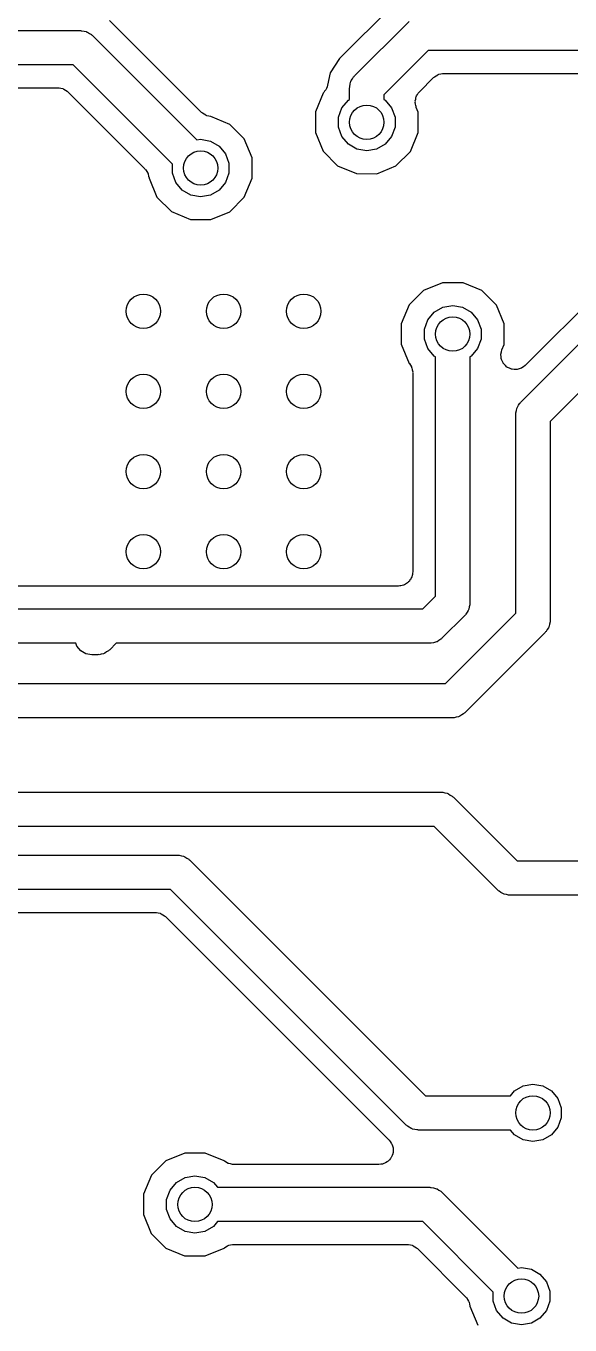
# Model space of a CAD drawing. Extents: x 76 to 124, y -113.7 to -66.
# Drawn here: x 101.58 to 106.32, y -87.45 to -76.11 of the extents above; entities that cross this region are included whole.
import ezdxf

# ---------------------------------------------------------------- set-up
doc = ezdxf.new("R2010")
doc.units = 0
doc.header["$MEASUREMENT"] = 0
doc.layers.add('BLACK', color=7, linetype='CONTINUOUS')

msp = doc.modelspace()

# ---------------------------------------------------------------- linework, layer by layer
at = {"layer": 'Black'}
for p, q in [((104.77, -75.9369), (104.312, -76.3945)), ((103.108, -76.8645), (102.305, -76.0619)), ((104.444, -76.5439), (104.919, -76.0689)), ((98.475, -76.15), (102.05, -76.15)), ((102.05, -76.15), (102.057, -76.1511)), ((102.057, -76.1511), (102.063, -76.1506)), ((102.063, -76.1506), (102.082, -76.1556)), ((102.082, -76.1556), (102.101, -76.159)), ((102.101, -76.159), (102.107, -76.1623)), ((102.107, -76.1623), (102.113, -76.1641)), ((102.113, -76.1641), (102.129, -76.1753)), ((102.129, -76.1753), (102.146, -76.1851)), ((102.146, -76.1851), (102.151, -76.1901)), ((102.151, -76.1901), (102.156, -76.1939)), ((102.156, -76.1939), (103.067, -77.1049)), ((105.087, -76.325), (104.7, -76.7121)), ((107.65, -76.325), (105.087, -76.325)), ((101.988, -76.45), (98.5371, -76.45)), ((102.853, -77.315), (101.988, -76.45)), ((104.312, -76.3945), (104.23, -76.5174)), ((104.23, -76.5174), (104.208, -76.6271)), ((104.425, -76.5706), (104.435, -76.5536)), ((104.435, -76.5536), (104.44, -76.5493)), ((104.44, -76.5493), (104.444, -76.5439)), ((105.009, -76.6842), (105.133, -76.5606)), ((105.133, -76.5606), (105.137, -76.5575)), ((105.137, -76.5575), (105.141, -76.5532)), ((105.141, -76.5532), (105.155, -76.5451)), ((105.155, -76.5451), (105.169, -76.5357)), ((105.169, -76.5357), (105.174, -76.5343)), ((105.174, -76.5343), (105.179, -76.5315)), ((105.179, -76.5315), (105.195, -76.5287)), ((105.195, -76.5287), (105.21, -76.5245)), ((105.21, -76.5245), (105.216, -76.525)), ((105.216, -76.525), (105.221, -76.524)), ((105.221, -76.524), (108.363, -76.524)), ((98.6713, -76.649), (101.854, -76.649)), ((101.854, -76.649), (101.859, -76.65)), ((101.859, -76.65), (101.865, -76.6495)), ((101.865, -76.6495), (101.88, -76.6537)), ((101.88, -76.6537), (101.896, -76.6565)), ((101.896, -76.6565), (101.901, -76.6593)), ((101.901, -76.6593), (101.906, -76.6607)), ((101.906, -76.6607), (101.92, -76.6701)), ((101.92, -76.6701), (101.934, -76.6782)), ((101.934, -76.6782), (101.938, -76.6825)), ((104.182, -76.6789), (104.174, -76.6912)), ((104.192, -76.6676), (104.182, -76.6789)), ((104.195, -76.6612), (104.192, -76.6676)), ((104.199, -76.6557), (104.195, -76.6612)), ((104.203, -76.6411), (104.199, -76.6557)), ((104.208, -76.6271), (104.203, -76.6411)), ((104.4, -76.65), (104.401, -76.6435)), ((104.4, -76.7512), (104.4, -76.65)), ((104.401, -76.6369), (104.406, -76.618)), ((104.401, -76.6435), (104.401, -76.6369)), ((104.406, -76.618), (104.409, -76.5987)), ((104.409, -76.5987), (104.412, -76.593)), ((104.412, -76.593), (104.414, -76.5866)), ((104.414, -76.5866), (104.425, -76.5706)), ((101.938, -76.6825), (101.942, -76.6856)), ((101.942, -76.6856), (102.614, -77.3579)), ((104.17, -76.6953), (104.101, -76.8603)), ((104.174, -76.6912), (104.17, -76.6953)), ((104.333, -76.8245), (104.389, -76.7578)), ((104.389, -76.7578), (104.4, -76.7512)), ((104.7, -76.7121), (104.7, -76.7512)), ((104.7, -76.7512), (104.711, -76.7578)), ((104.711, -76.7578), (104.767, -76.8245)), ((104.973, -76.7617), (104.977, -76.7485)), ((104.974, -76.7698), (104.973, -76.7617)), ((104.973, -76.7779), (104.974, -76.7698)), ((104.976, -76.7913), (104.973, -76.7779)), ((104.977, -76.8049), (104.976, -76.7913)), ((104.977, -76.7485), (104.979, -76.7349)), ((104.979, -76.7349), (104.982, -76.7276)), ((104.982, -76.7276), (104.984, -76.7198)), ((104.984, -76.7198), (104.992, -76.7085)), ((104.992, -76.7085), (104.999, -76.6964)), ((104.999, -76.6964), (105.005, -76.6909)), ((105.005, -76.6909), (105.009, -76.6842)), ((103.112, -76.8676), (103.108, -76.8645)), ((103.116, -76.8718), (103.112, -76.8676)), ((103.13, -76.88), (103.116, -76.8718)), ((103.144, -76.8894), (103.13, -76.88)), ((103.149, -76.8908), (103.144, -76.8894)), ((103.154, -76.8935), (103.149, -76.8908)), ((103.17, -76.8964), (103.154, -76.8935)), ((103.186, -76.9006), (103.17, -76.8964)), ((103.188, -76.9004), (103.186, -76.9006)), ((103.355, -76.9696), (103.188, -76.9004)), ((104.101, -76.8603), (104.101, -77.0389)), ((104.303, -76.9064), (104.333, -76.8245)), ((104.767, -76.8245), (104.797, -76.9064)), ((104.98, -76.8123), (104.977, -76.8049)), ((104.982, -76.8203), (104.98, -76.8123)), ((104.999, -76.8611), (104.982, -76.8203)), ((104.999, -77.0397), (104.999, -76.8611)), ((103.481, -77.096), (103.355, -76.9696)), ((104.303, -76.9936), (104.303, -76.9064)), ((104.333, -77.0755), (104.303, -76.9936)), ((104.797, -76.9936), (104.767, -77.0755)), ((104.797, -76.9064), (104.797, -76.9936)), ((103.067, -77.1049), (103.1, -77.099)), ((103.1, -77.099), (103.186, -77.1142)), ((103.186, -77.1142), (103.261, -77.1578)), ((103.549, -77.2611), (103.481, -77.096)), ((104.101, -77.0389), (104.169, -77.204)), ((104.389, -77.1422), (104.333, -77.0755)), ((104.767, -77.0755), (104.711, -77.1422)), ((104.93, -77.2047), (104.999, -77.0397)), ((103.261, -77.1578), (103.317, -77.2245)), ((103.317, -77.2245), (103.347, -77.3064)), ((104.169, -77.204), (104.295, -77.3304)), ((104.464, -77.1858), (104.389, -77.1422)), ((104.55, -77.201), (104.464, -77.1858)), ((104.636, -77.1858), (104.55, -77.201)), ((104.711, -77.1422), (104.636, -77.1858)), ((104.804, -77.3309), (104.93, -77.2047)), ((102.614, -77.3579), (102.617, -77.3624)), ((102.853, -77.3936), (102.853, -77.315)), ((103.347, -77.3064), (103.347, -77.3936)), ((103.549, -77.4397), (103.549, -77.2611)), ((104.295, -77.3304), (104.46, -77.3989)), ((104.639, -77.3991), (104.804, -77.3309)), ((102.617, -77.3624), (102.622, -77.366)), ((102.622, -77.366), (102.63, -77.3801)), ((102.63, -77.3801), (102.639, -77.3934)), ((102.639, -77.3934), (102.641, -77.3988)), ((102.641, -77.3988), (102.643, -77.4036)), ((102.643, -77.4036), (102.646, -77.4196)), ((102.646, -77.4196), (102.65, -77.4354)), ((102.65, -77.4354), (102.65, -77.4373)), ((102.65, -77.4373), (102.719, -77.604)), ((102.883, -77.4755), (102.853, -77.3936)), ((103.347, -77.3936), (103.317, -77.4755)), ((103.48, -77.6047), (103.549, -77.4397)), ((104.46, -77.3989), (104.639, -77.3991)), ((107.545, -77.4619), (105.933, -79.0733)), ((102.939, -77.5422), (102.883, -77.4755)), ((103.014, -77.5858), (102.939, -77.5422)), ((103.1, -77.601), (103.014, -77.5858)), ((103.186, -77.5858), (103.1, -77.601)), ((103.261, -77.5422), (103.186, -77.5858)), ((103.317, -77.4755), (103.261, -77.5422)), ((102.719, -77.604), (102.845, -77.7304)), ((103.354, -77.7309), (103.48, -77.6047)), ((105.894, -79.3939), (107.694, -77.5939)), ((102.845, -77.7304), (103.01, -77.7989)), ((103.01, -77.7989), (103.189, -77.7991)), ((103.189, -77.7991), (103.354, -77.7309)), ((107.862, -77.85), (106.15, -79.5621)), ((105.211, -78.3509), (105.046, -78.4191)), ((105.39, -78.3511), (105.211, -78.3509)), ((105.555, -78.4196), (105.39, -78.3511)), ((105.046, -78.4191), (104.92, -78.5453)), ((105.681, -78.546), (105.555, -78.4196)), ((104.92, -78.5453), (104.851, -78.7103)), ((105.139, -78.6078), (105.214, -78.5642)), ((105.214, -78.5642), (105.3, -78.549)), ((105.3, -78.549), (105.386, -78.5642)), ((105.386, -78.5642), (105.461, -78.6078)), ((105.749, -78.7111), (105.681, -78.546)), ((104.851, -78.7103), (104.851, -78.8889)), ((105.053, -78.7564), (105.083, -78.6745)), ((105.083, -78.6745), (105.139, -78.6078)), ((105.461, -78.6078), (105.517, -78.6745)), ((105.517, -78.6745), (105.547, -78.7564)), ((105.749, -78.8897), (105.749, -78.7111)), ((105.053, -78.8436), (105.053, -78.7564)), ((105.547, -78.7564), (105.547, -78.8436)), ((104.851, -78.8889), (104.92, -79.0557)), ((105.083, -78.9255), (105.053, -78.8436)), ((105.139, -78.9922), (105.083, -78.9255)), ((105.517, -78.9255), (105.461, -78.9922)), ((105.547, -78.8436), (105.517, -78.9255)), ((105.725, -78.9556), (105.729, -78.937)), ((105.729, -78.937), (105.749, -78.8897)), ((104.92, -79.0557), (104.922, -79.0573)), ((104.922, -79.0573), (104.93, -79.0715)), ((105.15, -78.9988), (105.139, -78.9922)), ((105.15, -81.0879), (105.15, -78.9988)), ((105.461, -78.9922), (105.45, -78.9988)), ((105.45, -78.9988), (105.45, -81.15)), ((105.72, -78.974), (105.725, -78.9556)), ((105.72, -78.9767), (105.72, -78.974)), ((105.72, -78.9794), (105.72, -78.9767)), ((105.722, -78.9983), (105.72, -78.9794)), ((105.724, -79.0173), (105.722, -78.9983)), ((105.725, -79.0197), (105.724, -79.0173)), ((105.725, -79.0224), (105.725, -79.0197)), ((105.734, -79.0393), (105.725, -79.0224)), ((105.742, -79.0566), (105.734, -79.0393)), ((105.744, -79.0585), (105.742, -79.0566)), ((105.745, -79.0609), (105.744, -79.0585)), ((105.76, -79.0738), (105.745, -79.0609)), ((104.93, -79.0715), (104.939, -79.0849)), ((104.939, -79.0849), (104.941, -79.0902)), ((104.941, -79.0902), (104.943, -79.0949)), ((104.943, -79.0949), (104.946, -79.111)), ((104.946, -79.111), (104.951, -79.1269)), ((104.951, -79.1269), (104.95, -79.1323)), ((104.95, -79.1323), (104.951, -79.1376)), ((104.951, -79.1376), (104.951, -80.876)), ((105.773, -79.0873), (105.76, -79.0738)), ((105.775, -79.0885), (105.773, -79.0873)), ((105.777, -79.0903), (105.775, -79.0885)), ((105.795, -79.0976), (105.777, -79.0903)), ((105.812, -79.1057), (105.795, -79.0976)), ((105.815, -79.1059), (105.812, -79.1057)), ((105.818, -79.1069), (105.815, -79.1059)), ((105.837, -79.1078), (105.818, -79.1069)), ((105.856, -79.1095), (105.837, -79.1078)), ((105.858, -79.1088), (105.856, -79.1095)), ((105.861, -79.1089), (105.858, -79.1088)), ((105.879, -79.1032), (105.861, -79.1089)), ((105.898, -79.0982), (105.879, -79.1032)), ((105.9, -79.0967), (105.898, -79.0982)), ((105.902, -79.0959), (105.9, -79.0967)), ((105.918, -79.0843), (105.902, -79.0959)), ((105.933, -79.0733), (105.918, -79.0843)), ((105.885, -79.4036), (105.89, -79.3993)), ((105.89, -79.3993), (105.894, -79.3939)), ((105.85, -79.5), (105.851, -79.4935)), ((105.85, -81.2379), (105.85, -79.5)), ((105.851, -79.4869), (105.856, -79.468)), ((105.851, -79.4935), (105.851, -79.4869)), ((105.856, -79.468), (105.859, -79.4487)), ((105.859, -79.4487), (105.862, -79.443)), ((105.862, -79.443), (105.864, -79.4366)), ((105.864, -79.4366), (105.875, -79.4206)), ((105.875, -79.4206), (105.885, -79.4036)), ((106.15, -79.5621), (106.15, -81.3)), ((104.878, -80.988), (104.869, -80.9935)), ((104.889, -80.9843), (104.878, -80.988)), ((104.897, -80.9772), (104.889, -80.9843)), ((104.906, -80.9718), (104.897, -80.9772)), ((104.913, -80.9634), (104.906, -80.9718)), ((104.922, -80.9563), (104.913, -80.9634)), ((104.927, -80.9469), (104.922, -80.9563)), ((104.934, -80.9385), (104.927, -80.9469)), ((104.938, -80.9282), (104.934, -80.9385)), ((104.943, -80.9188), (104.938, -80.9282)), ((104.945, -80.908), (104.943, -80.9188)), ((104.949, -80.8977), (104.945, -80.908)), ((104.951, -80.876), (104.949, -80.8868)), ((104.949, -80.8868), (104.949, -80.8977)), ((104.826, -81.001), (98.5123, -81.001)), ((104.837, -80.9991), (104.826, -81.001)), ((104.848, -80.9991), (104.837, -80.9991)), ((104.858, -80.9954), (104.848, -80.9991)), ((104.869, -80.9935), (104.858, -80.9954)), ((105.038, -81.2), (105.15, -81.0879)), ((98.85, -81.2), (101.75, -81.2)), ((101.75, -81.2), (102.3, -81.2)), ((102.3, -81.2), (105.038, -81.2)), ((105.436, -81.2134), (105.425, -81.2294)), ((105.438, -81.207), (105.436, -81.2134)), ((105.441, -81.2013), (105.438, -81.207)), ((105.444, -81.182), (105.441, -81.2013)), ((105.449, -81.1631), (105.444, -81.182)), ((105.45, -81.15), (105.449, -81.1565)), ((105.449, -81.1565), (105.449, -81.1631)), ((105.406, -81.2561), (105.206, -81.4561)), ((105.237, -81.851), (105.85, -81.2379)), ((105.41, -81.2507), (105.406, -81.2561)), ((105.415, -81.2464), (105.41, -81.2507)), ((105.425, -81.2294), (105.415, -81.2464)), ((106.149, -81.3131), (106.144, -81.332)), ((106.15, -81.3), (106.149, -81.3065)), ((106.149, -81.3065), (106.149, -81.3131)), ((106.106, -81.4061), (105.405, -82.1071)), ((106.11, -81.4007), (106.106, -81.4061)), ((106.115, -81.3964), (106.11, -81.4007)), ((106.125, -81.3794), (106.115, -81.3964)), ((106.136, -81.3634), (106.125, -81.3794)), ((106.138, -81.357), (106.136, -81.3634)), ((106.141, -81.3513), (106.138, -81.357)), ((106.144, -81.332), (106.141, -81.3513)), ((101.75, -81.5), (98.85, -81.5)), ((102.011, -81.5), (101.75, -81.5)), ((102.02, -81.525), (102.011, -81.5)), ((102.054, -81.5649), (102.02, -81.525)), ((102.306, -81.5561), (102.301, -81.5599)), ((102.362, -81.5), (102.306, -81.5561)), ((105.1, -81.5), (102.362, -81.5)), ((105.107, -81.4989), (105.1, -81.5)), ((105.113, -81.4994), (105.107, -81.4989)), ((105.132, -81.4944), (105.113, -81.4994)), ((105.151, -81.491), (105.132, -81.4944)), ((105.157, -81.4877), (105.151, -81.491)), ((105.163, -81.4859), (105.157, -81.4877)), ((105.179, -81.4747), (105.163, -81.4859)), ((105.196, -81.4649), (105.179, -81.4747)), ((105.201, -81.4599), (105.196, -81.4649)), ((105.206, -81.4561), (105.201, -81.4599)), ((102.099, -81.591), (102.054, -81.5649)), ((102.15, -81.6), (102.099, -81.591)), ((102.2, -81.6), (102.15, -81.6)), ((102.207, -81.5989), (102.2, -81.6)), ((102.213, -81.5994), (102.207, -81.5989)), ((102.232, -81.5944), (102.213, -81.5994)), ((102.251, -81.591), (102.232, -81.5944)), ((102.257, -81.5877), (102.251, -81.591)), ((102.263, -81.5859), (102.257, -81.5877)), ((102.279, -81.5747), (102.263, -81.5859)), ((102.296, -81.5649), (102.279, -81.5747)), ((102.301, -81.5599), (102.296, -81.5649)), ((98.7433, -81.851), (102.325, -81.851)), ((102.325, -81.851), (102.551, -81.851)), ((102.551, -81.851), (105.1, -81.851)), ((105.1, -81.851), (105.237, -81.851)), ((105.395, -82.1159), (105.378, -82.1257)), ((105.4, -82.1108), (105.395, -82.1159)), ((105.405, -82.1071), (105.4, -82.1108)), ((102.325, -82.151), (98.8054, -82.151)), ((105.1, -82.151), (102.325, -82.151)), ((105.299, -82.151), (105.1, -82.151)), ((105.306, -82.1499), (105.299, -82.151)), ((105.312, -82.1504), (105.306, -82.1499)), ((105.331, -82.1454), (105.312, -82.1504)), ((105.35, -82.142), (105.331, -82.1454)), ((105.356, -82.1387), (105.35, -82.142)), ((105.362, -82.1369), (105.356, -82.1387)), ((105.378, -82.1257), (105.362, -82.1369)), ((100.112, -82.8), (105.2, -82.8)), ((105.2, -82.8), (105.207, -82.8011)), ((105.207, -82.8011), (105.213, -82.8006)), ((105.213, -82.8006), (105.232, -82.8056)), ((105.232, -82.8056), (105.251, -82.809)), ((105.251, -82.809), (105.257, -82.8123)), ((105.257, -82.8123), (105.263, -82.8141)), ((105.263, -82.8141), (105.279, -82.8253)), ((105.279, -82.8253), (105.296, -82.8351)), ((105.296, -82.8351), (105.301, -82.8401)), ((105.301, -82.8401), (105.306, -82.8439)), ((105.306, -82.8439), (105.862, -83.4)), ((105.1, -83.1), (100.05, -83.1)), ((105.138, -83.1), (105.1, -83.1)), ((105.694, -83.6561), (105.138, -83.1)), ((99.2468, -83.35), (102.9, -83.35)), ((102.9, -83.35), (102.907, -83.3511)), ((102.907, -83.3511), (102.913, -83.3506)), ((102.913, -83.3506), (102.932, -83.3556)), ((102.932, -83.3556), (102.951, -83.359)), ((102.951, -83.359), (102.957, -83.3623)), ((102.957, -83.3623), (102.963, -83.3641)), ((102.963, -83.3641), (102.979, -83.3753)), ((102.979, -83.3753), (102.996, -83.3851)), ((102.996, -83.3851), (103.001, -83.3901)), ((103.001, -83.3901), (103.006, -83.3939)), ((103.006, -83.3939), (105.062, -85.45)), ((105.862, -83.4), (106.702, -83.4)), ((102.838, -83.65), (99.2468, -83.65)), ((104.894, -85.7061), (102.838, -83.65)), ((105.699, -83.6599), (105.694, -83.6561)), ((105.704, -83.6649), (105.699, -83.6599)), ((105.721, -83.6747), (105.704, -83.6649)), ((105.737, -83.6859), (105.721, -83.6747)), ((105.743, -83.6877), (105.737, -83.6859)), ((105.749, -83.691), (105.743, -83.6877)), ((105.768, -83.6944), (105.749, -83.691)), ((105.787, -83.6994), (105.768, -83.6944)), ((105.794, -83.6989), (105.787, -83.6994)), ((105.8, -83.7), (105.794, -83.6989)), ((105.85, -83.7), (105.8, -83.7)), ((106.623, -83.7), (105.85, -83.7)), ((99.3876, -83.849), (102.704, -83.849)), ((102.704, -83.849), (102.709, -83.85)), ((102.709, -83.85), (102.715, -83.8495)), ((102.715, -83.8495), (102.73, -83.8537)), ((102.73, -83.8537), (102.746, -83.8565)), ((102.746, -83.8565), (102.751, -83.8593)), ((102.751, -83.8593), (102.756, -83.8607)), ((102.756, -83.8607), (102.77, -83.8701)), ((102.77, -83.8701), (102.784, -83.8782)), ((102.784, -83.8782), (102.788, -83.8825)), ((102.788, -83.8825), (102.792, -83.8856)), ((102.792, -83.8856), (104.744, -85.8376)), ((105.803, -85.45), (105.839, -85.4078)), ((105.839, -85.4078), (105.914, -85.3642)), ((105.914, -85.3642), (106, -85.349)), ((106, -85.349), (106.086, -85.3642)), ((106.086, -85.3642), (106.161, -85.4078)), ((106.161, -85.4078), (106.217, -85.4745)), ((105.062, -85.45), (105.803, -85.45)), ((106.217, -85.4745), (106.247, -85.5564)), ((106.247, -85.5564), (106.247, -85.6436)), ((104.899, -85.7099), (104.894, -85.7061)), ((104.904, -85.7149), (104.899, -85.7099)), ((104.921, -85.7247), (104.904, -85.7149)), ((104.937, -85.7359), (104.921, -85.7247)), ((104.943, -85.7377), (104.937, -85.7359)), ((104.949, -85.741), (104.943, -85.7377)), ((104.968, -85.7444), (104.949, -85.741)), ((104.987, -85.7494), (104.968, -85.7444)), ((104.994, -85.7489), (104.987, -85.7494)), ((105, -85.75), (104.994, -85.7489)), ((105.803, -85.75), (105, -85.75)), ((105.839, -85.7922), (105.803, -85.75)), ((106.217, -85.7255), (106.161, -85.7922)), ((106.247, -85.6436), (106.217, -85.7255)), ((104.744, -85.8376), (104.753, -85.851)), ((104.753, -85.851), (104.764, -85.8635)), ((104.764, -85.8635), (104.766, -85.8687)), ((105.914, -85.8358), (105.839, -85.7922)), ((106, -85.851), (105.914, -85.8358)), ((106.086, -85.8358), (106, -85.851)), ((106.161, -85.7922), (106.086, -85.8358)), ((102.961, -85.9509), (102.796, -86.0191)), ((103.14, -85.9511), (102.961, -85.9509)), ((103.306, -86.0202), (103.14, -85.9511)), ((104.77, -85.9732), (104.764, -85.9885)), ((104.766, -85.8687), (104.769, -85.8732)), ((104.769, -85.8732), (104.773, -85.889)), ((104.776, -85.9584), (104.77, -85.9732)), ((104.773, -85.889), (104.779, -85.9043)), ((104.777, -85.9529), (104.776, -85.9584)), ((104.779, -85.9477), (104.777, -85.9529)), ((104.779, -85.9043), (104.779, -85.9098)), ((104.779, -85.9098), (104.78, -85.9151)), ((104.78, -85.9151), (104.779, -85.9314)), ((104.779, -85.9314), (104.779, -85.9477)), ((102.796, -86.0191), (102.67, -86.1453)), ((103.308, -86.0218), (103.306, -86.0202)), ((103.322, -86.0299), (103.308, -86.0218)), ((103.335, -86.0392), (103.322, -86.0299)), ((103.34, -86.0407), (103.335, -86.0392)), ((103.345, -86.0435), (103.34, -86.0407)), ((103.361, -86.0463), (103.345, -86.0435)), ((103.377, -86.0505), (103.361, -86.0463)), ((103.382, -86.05), (103.377, -86.0505)), ((103.388, -86.051), (103.382, -86.05)), ((104.656, -86.051), (103.388, -86.051)), ((104.672, -86.0482), (104.656, -86.051)), ((104.688, -86.0467), (104.672, -86.0482)), ((104.693, -86.0444), (104.688, -86.0467)), ((104.698, -86.0435), (104.693, -86.0444)), ((104.713, -86.0353), (104.698, -86.0435)), ((104.727, -86.0284), (104.713, -86.0353)), ((104.731, -86.0245), (104.727, -86.0284)), ((104.736, -86.0218), (104.731, -86.0245)), ((104.747, -86.0092), (104.736, -86.0218)), ((104.758, -85.9977), (104.747, -86.0092)), ((104.76, -85.9927), (104.758, -85.9977)), ((104.764, -85.9885), (104.76, -85.9927)), ((102.67, -86.1453), (102.601, -86.3103)), ((102.889, -86.2078), (102.964, -86.1642)), ((102.964, -86.1642), (103.05, -86.149)), ((103.05, -86.149), (103.136, -86.1642)), ((103.136, -86.1642), (103.211, -86.2078)), ((102.601, -86.3103), (102.601, -86.4889)), ((102.803, -86.3564), (102.833, -86.2745)), ((102.833, -86.2745), (102.889, -86.2078)), ((103.211, -86.2078), (103.247, -86.25)), ((103.247, -86.25), (105.1, -86.25)), ((105.1, -86.25), (105.107, -86.2511)), ((105.107, -86.2511), (105.113, -86.2506)), ((105.113, -86.2506), (105.132, -86.2556)), ((105.132, -86.2556), (105.151, -86.259)), ((105.151, -86.259), (105.157, -86.2623)), ((105.157, -86.2623), (105.163, -86.2641)), ((105.163, -86.2641), (105.179, -86.2753)), ((105.179, -86.2753), (105.196, -86.2851)), ((105.196, -86.2851), (105.201, -86.2901)), ((105.201, -86.2901), (105.206, -86.2939)), ((105.206, -86.2939), (105.867, -86.9549)), ((102.803, -86.4436), (102.803, -86.3564)), ((102.601, -86.4889), (102.669, -86.654)), ((102.833, -86.5255), (102.803, -86.4436)), ((102.889, -86.5922), (102.833, -86.5255)), ((102.669, -86.654), (102.795, -86.7804)), ((102.964, -86.6358), (102.889, -86.5922)), ((103.05, -86.651), (102.964, -86.6358)), ((103.136, -86.6358), (103.05, -86.651)), ((103.211, -86.5922), (103.136, -86.6358)), ((103.247, -86.55), (103.211, -86.5922)), ((105.038, -86.55), (103.247, -86.55)), ((105.653, -87.165), (105.038, -86.55)), ((103.307, -86.7782), (103.321, -86.7701)), ((103.321, -86.7701), (103.335, -86.7607)), ((103.335, -86.7607), (103.34, -86.7593)), ((103.34, -86.7593), (103.345, -86.7565)), ((103.345, -86.7565), (103.361, -86.7537)), ((103.361, -86.7537), (103.377, -86.7495)), ((103.377, -86.7495), (103.382, -86.7499)), ((103.382, -86.7499), (103.388, -86.749)), ((103.388, -86.749), (104.904, -86.749)), ((104.904, -86.749), (104.909, -86.75)), ((104.909, -86.75), (104.915, -86.7495)), ((104.915, -86.7495), (104.93, -86.7537)), ((104.93, -86.7537), (104.946, -86.7565)), ((104.946, -86.7565), (104.951, -86.7593)), ((104.951, -86.7593), (104.956, -86.7607)), ((104.956, -86.7607), (104.97, -86.7701)), ((104.97, -86.7701), (104.984, -86.7782)), ((102.795, -86.7804), (102.96, -86.8489)), ((102.96, -86.8489), (103.139, -86.8491)), ((103.139, -86.8491), (103.306, -86.7802)), ((103.306, -86.7802), (103.307, -86.7782)), ((104.984, -86.7782), (104.988, -86.7825)), ((104.988, -86.7825), (104.992, -86.7856)), ((104.992, -86.7856), (105.414, -87.2079)), ((105.867, -86.9549), (105.9, -86.949)), ((105.9, -86.949), (105.986, -86.9642)), ((105.986, -86.9642), (106.061, -87.0078)), ((106.061, -87.0078), (106.117, -87.0745)), ((106.117, -87.0745), (106.147, -87.1564)), ((105.414, -87.2079), (105.417, -87.2124)), ((105.417, -87.2124), (105.422, -87.216)), ((105.422, -87.216), (105.43, -87.2301)), ((105.653, -87.2436), (105.653, -87.165)), ((106.147, -87.1564), (106.147, -87.2436)), ((105.43, -87.2301), (105.439, -87.2434)), ((105.439, -87.2434), (105.441, -87.2488)), ((105.441, -87.2488), (105.443, -87.2536)), ((105.443, -87.2536), (105.446, -87.2696)), ((105.446, -87.2696), (105.45, -87.2854)), ((105.45, -87.2854), (105.45, -87.2873)), ((105.45, -87.2873), (105.519, -87.454)), ((105.683, -87.3255), (105.653, -87.2436)), ((105.739, -87.3922), (105.683, -87.3255)), ((106.117, -87.3255), (106.061, -87.3922)), ((106.147, -87.2436), (106.117, -87.3255)), ((105.814, -87.4358), (105.739, -87.3922)), ((105.9, -87.451), (105.814, -87.4358)), ((105.986, -87.4358), (105.9, -87.451)), ((106.061, -87.3922), (105.986, -87.4358))]:
    msp.add_line(p, q, dxfattribs=at)
for centre in [(104.55, -76.95), (103.1, -77.35), (102.6, -78.6), (103.3, -78.6), (104, -78.6), (105.3, -78.8), (102.6, -79.3), (103.3, -79.3), (104, -79.3), (102.6, -80), (103.3, -80), (104, -80), (102.6, -80.7), (103.3, -80.7), (104, -80.7), (106, -85.6), (103.05, -86.4), (105.9, -87.2)]:
    msp.add_circle(centre, 0.15, dxfattribs=at)

doc.saveas('drawing.dxf')
